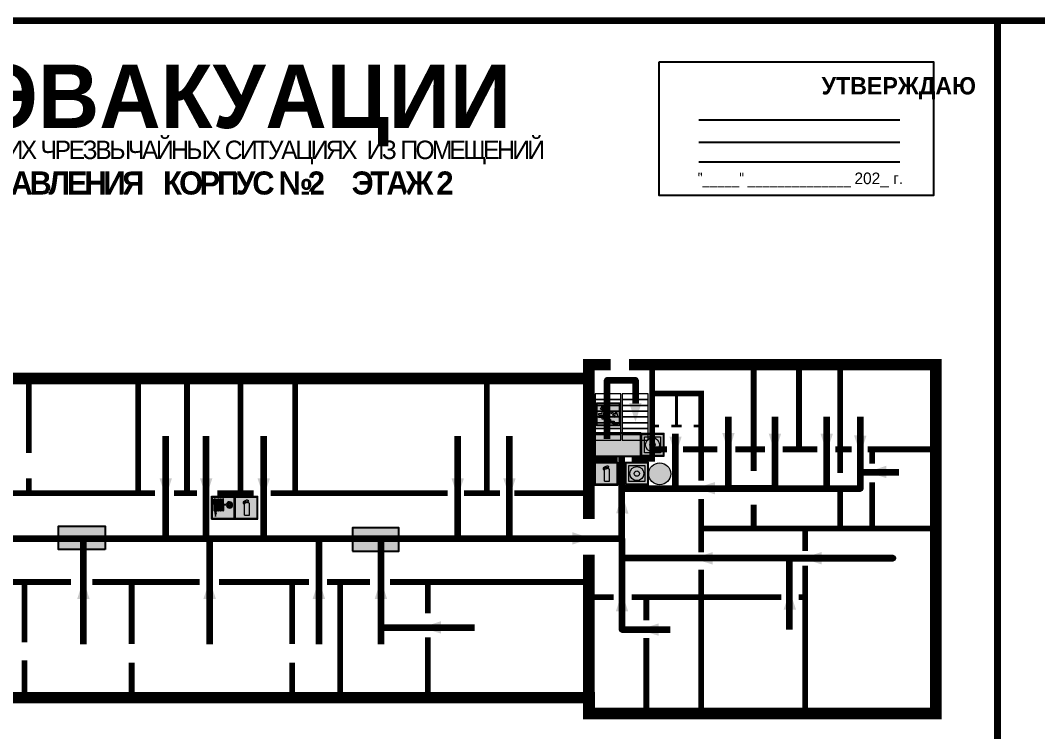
# Model space of a CAD drawing. Header units: millimetres. Extents: x 13810 to 67229, y 12374 to 21950.
# Drawn here: x 17558.6 to 17910.7, y 20422.3 to 20668.6 of the extents above; entities that cross this region are included whole.
import ezdxf

# ---------------------------------------------------------------- set-up
doc = ezdxf.new("R2010")
doc.units = ezdxf.units.MM
doc.layers.add('План_Штампы', color=7, linetype='Continuous')
doc.styles.add('обычный', font='arial.ttf')

# ---------------------------------------------------------------- blocks, each defined once
blk = doc.blocks.new('A$C37112FD5')
at = {"true_color": 0xf5f5ff}
h = blk.add_hatch(color=7, dxfattribs=at)
h.dxf.hatch_style = 1
h.paths.add_polyline_path([(12.8, -7.4), (0, -7.4), (0, -20.2), (12.8, -20.2)])
h.paths.add_polyline_path([(12.29, -7.91), (12.29, -19.69), (0.51, -19.69), (0.51, -7.91)], flags=16)
h.paths.add_polyline_path([(4.98, -9.04, -0.42597), (5.17, -9.22), (5.17, -12.25), (5.17, -15.29, -0.432244), (4.98, -15.47), (4.83, -15.47, -0.42597), (4.64, -15.29), (4.64, -12.25), (4.64, -9.22, -0.432244), (4.83, -9.04)], flags=0)
h.paths.add_polyline_path([(4.28, -9.22), (4.28, -12.25), (4.28, -15.29, -0.432244), (4.09, -15.47), (3.94, -15.47, -0.42597), (3.75, -15.29), (3.75, -12.25), (3.75, -9.22, -0.432244), (3.94, -9.04), (4.09, -9.04, -0.42597)], flags=0)
h.paths.add_polyline_path([(5.72, -9.04), (5.87, -9.04, -0.42597), (6.06, -9.22), (6.06, -12.25), (6.06, -15.29, -0.432244), (5.87, -15.47), (5.72, -15.47, -0.42597), (5.53, -15.29), (5.53, -12.25), (5.53, -9.22, -0.432244)], flags=0)
h.paths.add_polyline_path([(6.42, -8.9), (6.5, -8.9, -0.42597), (6.69, -9.08), (6.69, -12.03), (8.21, -12.03, -15.824349), (8.21, -12.47), (6.69, -12.47), (6.69, -15.42, -0.432244), (6.5, -15.6), (6.42, -15.6)], flags=0)
h.paths.add_polyline_path([(3.39, -9.22), (3.39, -12.25), (3.39, -15.29, -0.432244), (3.2, -15.47), (3.05, -15.47, -0.42597), (2.85, -15.29), (2.85, -12.25), (2.85, -9.22, -0.432244), (3.05, -9.04), (3.2, -9.04, -0.42597)], flags=0)
h.paths.add_polyline_path([(2.5, -9.22), (2.5, -16.71), (1.96, -16.71), (1.96, -9.22, -0.432244), (2.15, -9.04), (2.31, -9.04, -0.42597)], flags=0)
h.paths.add_polyline_path([(1.61, -8.9), (1.61, -15.6), (1.57, -15.6, -0.42597), (1.37, -15.42), (1.37, -12.03), (1.37, -9.09, -0.432244), (1.57, -8.9)], flags=0)
h.paths.add_polyline_path([(9.76, -10.81), (9.76, -12.03), (8.49, -12.03, -0.336371)], flags=0)
h.paths.add_polyline_path([(8.49, -12.47), (9.76, -12.47), (9.76, -13.7, -0.336371)], flags=0)
h.paths.add_polyline_path([(10.11, -10.81, -0.336371), (11.38, -12.03), (10.11, -12.03)], flags=0)
h.paths.add_polyline_path([(10.11, -12.47), (11.38, -12.47, -0.336371), (10.11, -13.7)], flags=0)
h.paths.add_polyline_path([(2.5, -16.84), (2.5, -17.05), (1.97, -17.05), (1.97, -16.84)], flags=0)
h.paths.add_polyline_path([(2.5, -17.24, -0.033778), (2.24, -18.6, -0.033778), (1.97, -17.24)], flags=0)
h = blk.add_hatch(color=242)
h.dxf.hatch_style = 1
h.paths.add_polyline_path([(12.29, -7.91), (0.51, -7.91), (0.51, -19.69), (12.29, -19.69)])
h.paths.add_polyline_path([(6.42, -15.6), (6.42, -8.9), (6.5, -8.9, -0.42597), (6.69, -9.08), (6.69, -12.03), (8.21, -12.03, -15.824349), (8.21, -12.47), (6.69, -12.47), (6.69, -15.42, -0.432244), (6.5, -15.6)], flags=16)
h.paths.add_polyline_path([(5.87, -15.47), (5.72, -15.47, -0.42597), (5.53, -15.29), (5.53, -12.25), (5.53, -9.22, -0.432244), (5.72, -9.04), (5.87, -9.04, -0.42597), (6.06, -9.22), (6.06, -12.25), (6.06, -15.29, -0.432244)], flags=16)
h.paths.add_polyline_path([(4.98, -15.47), (4.83, -15.47, -0.42597), (4.64, -15.29), (4.64, -12.25), (4.64, -9.22, -0.432244), (4.83, -9.04), (4.98, -9.04, -0.42597), (5.17, -9.22), (5.17, -12.25), (5.17, -15.29, -0.432244)], flags=16)
h.paths.add_polyline_path([(4.09, -15.47), (3.94, -15.47, -0.42597), (3.75, -15.29), (3.75, -12.25), (3.75, -9.22, -0.432244), (3.94, -9.04), (4.09, -9.04, -0.42597), (4.28, -9.22), (4.28, -12.25), (4.28, -15.29, -0.432244)], flags=16)
h.paths.add_polyline_path([(3.2, -15.47), (3.05, -15.47, -0.42597), (2.85, -15.29), (2.85, -12.25), (2.85, -9.22, -0.432244), (3.05, -9.04), (3.2, -9.04, -0.42597), (3.39, -9.22), (3.39, -12.25), (3.39, -15.29, -0.432244)], flags=16)
h.paths.add_polyline_path([(2.5, -17.05), (1.97, -17.05), (1.97, -16.84), (2.5, -16.84)], flags=16)
h.paths.add_polyline_path([(2.5, -17.24, -0.033778), (2.24, -18.6, -0.033778), (1.97, -17.24)], flags=16)
h.paths.add_polyline_path([(2.5, -16.71), (1.96, -16.71), (1.96, -9.22, -0.432244), (2.15, -9.04), (2.31, -9.04, -0.42597), (2.5, -9.22)], flags=16)
h.paths.add_polyline_path([(1.61, -15.6), (1.57, -15.6, -0.42597), (1.37, -15.42), (1.37, -12.03), (1.37, -9.09, -0.432244), (1.57, -8.9), (1.61, -8.9)], flags=16)
h.paths.add_polyline_path([(8.49, -12.47), (9.76, -12.47), (9.76, -13.7, -0.336371)], flags=0)
h.paths.add_polyline_path([(10.11, -13.7), (10.11, -12.47), (11.38, -12.47, -0.336371)], flags=0)
h.paths.add_polyline_path([(8.49, -12.03, -0.336371), (9.76, -10.81), (9.76, -12.03)], flags=0)
h.paths.add_polyline_path([(10.11, -12.03), (10.11, -10.81, -0.336371), (11.38, -12.03)], flags=0)
h = blk.add_hatch(color=7, dxfattribs=at)
h.dxf.hatch_style = 1
h.paths.add_polyline_path([(1.61, -8.9), (1.57, -8.9, 0.432244), (1.37, -9.09), (1.37, -12.03), (1.37, -15.42, 0.42597), (1.57, -15.6), (1.61, -15.6)])
h.paths.add_polyline_path([(2.5, -9.22, 0.42597), (2.31, -9.04), (2.15, -9.04, 0.432244), (1.96, -9.22), (1.96, -16.71), (2.5, -16.71)])
h.paths.add_polyline_path([(2.5, -16.84), (1.97, -16.84), (1.97, -17.05), (2.5, -17.05)])
h.paths.add_polyline_path([(2.5, -17.24), (1.97, -17.24, 0.033778), (2.24, -18.6, 0.033778)])
h.paths.add_polyline_path([(3.39, -12.25), (3.39, -9.22, 0.42597), (3.2, -9.04), (3.05, -9.04, 0.432244), (2.85, -9.22), (2.85, -12.25), (2.85, -15.29, 0.42597), (3.05, -15.47), (3.2, -15.47, 0.432244), (3.39, -15.29)])
h.paths.add_polyline_path([(4.28, -12.25), (4.28, -9.22, 0.42597), (4.09, -9.04), (3.94, -9.04, 0.432244), (3.75, -9.22), (3.75, -12.25), (3.75, -15.29, 0.42597), (3.94, -15.47), (4.09, -15.47, 0.432244), (4.28, -15.29)])
h.paths.add_polyline_path([(5.17, -12.25), (5.17, -9.22, 0.42597), (4.98, -9.04), (4.83, -9.04, 0.432244), (4.64, -9.22), (4.64, -12.25), (4.64, -15.29, 0.42597), (4.83, -15.47), (4.98, -15.47, 0.432244), (5.17, -15.29)])
h.paths.add_polyline_path([(6.06, -12.25), (6.06, -9.22, 0.42597), (5.87, -9.04), (5.72, -9.04, 0.432244), (5.53, -9.22), (5.53, -12.25), (5.53, -15.29, 0.42597), (5.72, -15.47), (5.87, -15.47, 0.432244), (6.06, -15.29)])
h.paths.add_polyline_path([(6.69, -12.47), (8.21, -12.47, 15.824349), (8.21, -12.03), (6.69, -12.03), (6.69, -9.08, 0.42597), (6.5, -8.9), (6.42, -8.9), (6.42, -15.6), (6.5, -15.6, 0.432244), (6.69, -15.42)])
h.paths.add_polyline_path([(8.49, -12.47), (9.76, -12.47), (9.76, -13.7, -0.336371)], flags=16)
h.paths.add_polyline_path([(8.49, -12.03, -0.336371), (9.76, -10.81), (9.76, -12.03)], flags=16)
h.paths.add_polyline_path([(10.11, -12.47), (11.38, -12.47, -0.336371), (10.11, -13.7)], flags=16)
h.paths.add_polyline_path([(10.11, -12.03), (10.11, -10.81, -0.336371), (11.38, -12.03)], flags=16)
h = blk.add_hatch(color=242)
h.dxf.hatch_style = 1
h.paths.add_polyline_path([(9.76, -10.81, 0.336371), (8.49, -12.03), (9.76, -12.03)])
h.paths.add_polyline_path([(10.11, -10.81), (10.11, -12.03), (11.38, -12.03, 0.336371)])
h.paths.add_polyline_path([(11.38, -12.47), (10.11, -12.47), (10.11, -13.7, 0.336371)])
h.paths.add_polyline_path([(9.76, -12.47), (8.49, -12.47, 0.336371), (9.76, -13.7)])
at = {"color": 242, "lineweight": 5}
for p, q in [((0, -20.2), (0, -7.4)), ((0, -7.4), (12.8, -7.4)), ((1.37, -12.03), (1.37, -9.08)), ((1.57, -8.9), (1.61, -8.9)), ((1.61, -8.9), (1.61, -15.6)), ((1.96, -16.71), (1.96, -9.22)), ((2.15, -9.04), (2.31, -9.04)), ((2.5, -16.71), (2.5, -9.22)), ((2.85, -12.25), (2.85, -9.22)), ((3.05, -9.04), (3.2, -9.04)), ((3.39, -12.25), (3.39, -9.22)), ((3.75, -12.25), (3.75, -9.22)), ((3.94, -9.04), (4.09, -9.04)), ((4.28, -12.25), (4.28, -9.22)), ((4.64, -12.25), (4.64, -9.22)), ((4.83, -9.04), (4.98, -9.04)), ((5.17, -12.25), (5.17, -9.22)), ((5.53, -12.25), (5.53, -9.22)), ((5.72, -9.04), (5.87, -9.04)), ((6.06, -12.25), (6.06, -9.22)), ((6.42, -8.9), (6.42, -15.6)), ((6.5, -8.9), (6.42, -8.9)), ((6.69, -12.03), (6.69, -9.08)), ((9.76, -10.81), (9.76, -12.03)), ((10.11, -10.81), (10.11, -12.03)), ((12.8, -20.2), (12.8, -7.4)), ((1.37, -12.03), (1.37, -15.42)), ((1.57, -15.6), (1.61, -15.6)), ((1.96, -16.71), (2.5, -16.71)), ((1.97, -16.84), (2.5, -16.84)), ((1.97, -17.05), (1.97, -16.84)), ((2.5, -16.84), (2.5, -17.05)), ((2.85, -12.25), (2.85, -15.29)), ((3.05, -15.47), (3.2, -15.47)), ((3.39, -12.25), (3.39, -15.29)), ((3.75, -12.25), (3.75, -15.29)), ((3.94, -15.47), (4.09, -15.47)), ((4.28, -12.25), (4.28, -15.29)), ((4.64, -12.25), (4.64, -15.29)), ((4.83, -15.47), (4.98, -15.47)), ((5.17, -12.25), (5.17, -15.29)), ((5.53, -12.25), (5.53, -15.29)), ((5.72, -15.47), (5.87, -15.47)), ((6.06, -12.25), (6.06, -15.29)), ((6.42, -15.6), (6.5, -15.6)), ((8.21, -12.03), (6.69, -12.03)), ((8.21, -12.47), (6.69, -12.47)), ((6.69, -12.47), (6.69, -15.42)), ((9.76, -12.03), (8.49, -12.03)), ((9.76, -12.47), (8.49, -12.47)), ((9.76, -12.47), (9.76, -13.7)), ((11.38, -12.03), (10.11, -12.03)), ((11.38, -12.47), (10.11, -12.47)), ((10.11, -12.47), (10.11, -13.7)), ((0, -20.2), (12.8, -20.2)), ((2.5, -17.05), (1.97, -17.05)), ((1.97, -17.24), (2.5, -17.24))]:
    blk.add_line(p, q, dxfattribs=at)
blk.add_lwpolyline([(0.51, -7.91), (12.29, -7.91), (12.29, -19.69), (0.51, -19.69)], close=True, dxfattribs=at)
for centre, radius, start, end in [((1.56, -9.09), 0.182, 87.1027, 180.6071), ((2.15, -9.22), 0.182, 87.1027, 180.6071), ((2.32, -9.22), 0.182, 359.3929, 92.8973), ((3.04, -9.22), 0.182, 87.1027, 180.6071), ((3.21, -9.22), 0.182, 359.3929, 92.8973), ((3.93, -9.22), 0.182, 87.1027, 180.6071), ((4.1, -9.22), 0.182, 359.3929, 92.8973), ((4.82, -9.22), 0.182, 87.1027, 180.6071), ((4.99, -9.22), 0.182, 359.3929, 92.8973), ((5.71, -9.22), 0.182, 87.1027, 180.6071), ((5.88, -9.22), 0.182, 359.3929, 92.8973), ((6.51, -9.09), 0.182, 359.3929, 92.8973), ((9.93, -12.25), 1.74, 187.2319, 172.7681), ((9.93, -12.25), 1.46, 96.9927, 171.3585), ((9.93, -12.25), 1.46, 8.6415, 83.0073), ((1.56, -15.42), 0.182, 179.3929, 272.8973), ((3.04, -15.29), 0.182, 179.3929, 272.8973), ((3.21, -15.29), 0.182, 267.1027, 0.6071), ((3.93, -15.29), 0.182, 179.3929, 272.8973), ((4.1, -15.29), 0.182, 267.1027, 0.6071), ((4.82, -15.29), 0.182, 179.3929, 272.8973), ((4.99, -15.29), 0.182, 267.1027, 0.6071), ((5.71, -15.29), 0.182, 179.3929, 272.8973), ((5.88, -15.29), 0.182, 267.1027, 0.6071), ((6.51, -15.42), 0.182, 267.1027, 0.6071), ((9.93, -12.25), 1.46, 188.6415, 263.0073), ((9.93, -12.25), 1.46, 276.9927, 351.3585), ((12.17, -15.98), 10.27, 187.041, 194.7793), ((-7.7, -15.98), 10.27, 345.2207, 352.959)]:
    blk.add_arc(centre, radius, start, end, dxfattribs=at)
blk = doc.blocks.new('A$C3AD82952')
at = {"true_color": 0xf5f5ff}
h = blk.add_hatch(color=7, dxfattribs=at)
h.dxf.hatch_style = 1
h.paths.add_polyline_path([(8.21, 8.73, 0.414214), (7.89, 9.05), (7.22, 9.05), (7.22, 9.92), (7.59, 9.92, 1), (7.57, 10.36), (7.22, 10.36), (7.22, 10.6), (6.43, 10.6), (6.43, 10.36), (6.01, 10.36), (4.74, 9.59), (4.74, 8.69), (4.98, 8.73), (4.98, 9.26), (6.12, 9.91), (6.43, 9.91), (6.43, 9.05), (5.76, 9.05, 0.414214), (5.44, 8.73), (5.44, 2.2), (8.21, 2.2)], flags=0)
h.paths.add_polyline_path([(12.8, 12.8), (0, 12.8), (0, 0), (12.8, 0)])
h.paths.add_polyline_path([(0.51, 12.29), (12.29, 12.29), (12.29, 0.51), (0.51, 0.51)], flags=16)
h.paths.add_polyline_path([(4.74, 9.59), (6.01, 10.36), (6.43, 10.36), (6.43, 10.6), (7.22, 10.6), (7.22, 10.36), (7.59, 10.36, -0.94586), (7.59, 9.92), (7.22, 9.92), (7.22, 9.05), (7.89, 9.05, -0.414214), (8.21, 8.73), (8.21, 2.2), (5.44, 2.2), (5.44, 8.73, -0.414214), (5.76, 9.05), (6.43, 9.05), (6.43, 9.91), (6.12, 9.91), (4.98, 9.26), (4.98, 8.73), (4.74, 8.69)], flags=0)
h = blk.add_hatch(color=242)
h.dxf.hatch_style = 1
h.paths.add_polyline_path([(12.29, 12.29), (0.51, 12.29), (0.51, 0.51), (12.29, 0.51)])
h.paths.add_polyline_path([(4.74, 8.69), (4.74, 9.59), (6.01, 10.36), (6.43, 10.36), (6.43, 10.6), (7.22, 10.6), (7.22, 10.36), (7.59, 10.36, -0.94586), (7.59, 9.92), (7.22, 9.92), (7.22, 9.05), (7.89, 9.05, -0.414214), (8.21, 8.73), (8.21, 2.2), (5.44, 2.2), (5.44, 8.73, -0.414214), (5.76, 9.05), (6.43, 9.05), (6.43, 9.91), (6.12, 9.91), (4.98, 9.26), (4.98, 8.73)], flags=16)
h = blk.add_hatch(color=7, dxfattribs=at)
h.dxf.hatch_style = 1
h.paths.add_polyline_path([(8.21, 8.73, 0.414214), (7.89, 9.05), (7.22, 9.05), (7.22, 9.92), (7.59, 9.92, 1), (7.57, 10.36), (7.22, 10.36), (7.22, 10.6), (6.43, 10.6), (6.43, 10.36), (6.01, 10.36), (4.74, 9.59), (4.74, 8.69), (4.98, 8.73), (4.98, 9.26), (6.12, 9.91), (6.43, 9.91), (6.43, 9.05), (5.76, 9.05, 0.414214), (5.44, 8.73), (5.44, 2.2), (8.21, 2.2)])
at = {"color": 242, "lineweight": 5}
for p, q in [((0, 0), (0, 12.8)), ((0, 12.8), (12.8, 12.8)), ((12.8, 0), (12.8, 12.8)), ((6.01, 10.36), (4.74, 9.59)), ((4.74, 9.59), (4.74, 8.69)), ((4.74, 8.69), (4.98, 8.73)), ((4.98, 9.26), (6.12, 9.91)), ((4.98, 8.73), (4.98, 9.26)), ((5.44, 2.2), (5.44, 8.73)), ((5.76, 9.05), (6.43, 9.05)), ((6.01, 10.36), (6.43, 10.36)), ((6.12, 9.91), (6.43, 9.91)), ((7.22, 10.6), (6.43, 10.6)), ((6.43, 10.6), (6.43, 10.36)), ((6.43, 9.91), (6.43, 9.05)), ((7.22, 10.36), (7.22, 10.6)), ((7.59, 10.36), (7.22, 10.36)), ((7.22, 9.05), (7.22, 9.92)), ((7.59, 9.92), (7.22, 9.92)), ((7.89, 9.05), (7.22, 9.05)), ((8.21, 2.2), (8.21, 8.73)), ((0, 0), (12.8, 0)), ((5.44, 2.2), (8.21, 2.2))]:
    blk.add_line(p, q, dxfattribs=at)
blk.add_lwpolyline([(0.51, 12.29), (12.29, 12.29), (12.29, 0.51), (0.51, 0.51)], close=True, dxfattribs=at)
for centre, radius, start, end in [((5.76, 8.73), 0.32, 90, 180), ((7.58, 10.14), 0.223, 273.1875, 86.8125), ((7.89, 8.73), 0.32, 0, 90)]:
    blk.add_arc(centre, radius, start, end, dxfattribs=at)
blk = doc.blocks.new('вниз')
at = {"lineweight": 0, "true_color": 0xffffff}
h = blk.add_hatch(color=7, dxfattribs=at)
h.dxf.hatch_style = 1
h.paths.add_polyline_path([(40994.51, -4472.22), (40986.51, -4472.22), (40986.51, -4480.22), (40994.51, -4480.22)])
h.paths.add_polyline_path([(40994.31, -4472.42), (40994.31, -4480.01), (40986.71, -4480.01), (40986.71, -4472.42)], flags=16)
h.paths.add_polyline_path([(40988.43, -4473.53), (40989.43, -4473.53), (40990.19, -4473.96), (40990.19, -4474.6), (40991, -4474.6), (40991, -4475.06), (40989.73, -4475.06), (40989.73, -4474.46), (40989.3, -4475.18), (40990.17, -4475.7), (40990.17, -4477.11), (40989.63, -4477.11), (40989.63, -4476.01), (40988.94, -4475.59), (40988.94, -4476.46), (40988.94, -4476.46), (40987.47, -4476.46), (40987.26, -4476.46), (40987.26, -4475.92), (40988.4, -4475.92), (40988.4, -4475.2), (40989.1, -4473.99), (40988.66, -4473.99), (40988.24, -4474.7), (40987.86, -4474.47), (40988.41, -4473.56)], flags=0)
h.paths.add_polyline_path([(40990.55, -4473.29, -1), (40989.69, -4473.29, -1)], flags=0)
h.paths.add_polyline_path([(40988.85, -4476.89), (40988.85, -4477.43), (40990.1, -4477.43), (40990.1, -4477.99), (40991.34, -4477.99), (40991.34, -4478.54), (40992.59, -4478.54), (40992.59, -4479.09), (40993.83, -4479.09), (40993.83, -4479.52), (40992.17, -4479.52), (40992.17, -4478.97), (40990.91, -4478.97), (40990.91, -4478.41), (40989.68, -4478.41), (40989.68, -4477.86), (40988.43, -4477.86), (40988.43, -4477.31), (40987.6, -4477.31), (40987.18, -4477.31), (40987.18, -4476.89)], flags=0)
h.paths.add_polyline_path([(40991.61, -4475.33), (40993.12, -4476.2), (40992.9, -4475.27), (40993.48, -4475.6), (40993.83, -4476.88), (40992.56, -4477.22), (40991.97, -4476.88), (40992.9, -4476.61), (40991.38, -4475.74), (40991.58, -4475.39)], flags=0)
h.paths.add_polyline_path([(40990.19, -4473.96), (40989.43, -4473.53), (40988.43, -4473.53), (40988.41, -4473.56), (40987.86, -4474.47), (40988.24, -4474.7), (40988.66, -4473.99), (40989.1, -4473.99), (40988.4, -4475.2), (40988.4, -4475.92), (40987.26, -4475.92), (40987.26, -4476.46), (40987.47, -4476.46), (40988.94, -4476.46), (40988.94, -4476.27), (40988.94, -4475.59), (40989.63, -4476.01), (40989.63, -4477.11), (40990.17, -4477.11), (40990.17, -4475.7), (40989.3, -4475.18), (40989.73, -4474.46), (40989.73, -4475.06), (40991, -4475.06), (40991, -4474.6), (40990.19, -4474.6)], flags=0)
h.paths.add_polyline_path([(40990.55, -4473.29, 1), (40989.69, -4473.29, 1)], flags=0)
h.paths.add_polyline_path([(40991.61, -4475.33), (40991.58, -4475.39), (40991.38, -4475.74), (40992.9, -4476.61), (40991.97, -4476.88), (40992.56, -4477.22), (40993.83, -4476.88), (40993.48, -4475.6), (40992.9, -4475.27), (40993.12, -4476.2)], flags=0)
h.paths.add_polyline_path([(40990.1, -4477.43), (40988.85, -4477.43), (40988.85, -4476.89), (40987.18, -4476.89), (40987.18, -4477.31), (40987.6, -4477.31), (40988.43, -4477.31), (40988.43, -4477.86), (40989.68, -4477.86), (40989.68, -4478.41), (40990.91, -4478.41), (40990.91, -4478.97), (40992.17, -4478.97), (40992.17, -4479.52), (40993.83, -4479.52), (40993.83, -4479.09), (40992.59, -4479.09), (40992.59, -4478.54), (40991.34, -4478.54), (40991.34, -4477.99), (40990.1, -4477.99)], flags=0)
at = {"lineweight": 0}
h = blk.add_hatch(color=126, dxfattribs=at)
h.dxf.hatch_style = 1
h.paths.add_polyline_path([(40994.31, -4472.42), (40986.71, -4472.42), (40986.71, -4480.01), (40994.31, -4480.01)])
h.paths.add_polyline_path([(40988.43, -4473.53), (40989.43, -4473.53), (40990.19, -4473.96), (40990.19, -4474.6), (40991, -4474.6), (40991, -4475.06), (40989.73, -4475.06), (40989.73, -4474.46), (40989.3, -4475.18), (40990.17, -4475.7), (40990.17, -4477.11), (40989.63, -4477.11), (40989.63, -4476.01), (40988.94, -4475.59), (40988.94, -4476.46), (40988.94, -4476.46), (40987.47, -4476.46), (40987.26, -4476.46), (40987.26, -4475.92), (40988.4, -4475.92), (40988.4, -4475.2), (40989.1, -4473.99), (40988.66, -4473.99), (40988.24, -4474.7), (40987.86, -4474.47), (40988.41, -4473.56)], flags=16)
h.paths.add_polyline_path([(40990.55, -4473.29, -1), (40989.69, -4473.29, -1)], flags=16)
h.paths.add_polyline_path([(40988.85, -4476.89), (40988.85, -4477.43), (40990.1, -4477.43), (40990.1, -4477.99), (40991.34, -4477.99), (40991.34, -4478.54), (40992.59, -4478.54), (40992.59, -4479.09), (40993.83, -4479.09), (40993.83, -4479.52), (40992.17, -4479.52), (40992.17, -4478.97), (40990.91, -4478.97), (40990.91, -4478.41), (40989.68, -4478.41), (40989.68, -4477.86), (40988.43, -4477.86), (40988.43, -4477.31), (40987.6, -4477.31), (40987.18, -4477.31), (40987.18, -4476.89)], flags=16)
h.paths.add_polyline_path([(40991.61, -4475.33), (40993.12, -4476.2), (40992.9, -4475.27), (40993.48, -4475.6), (40993.83, -4476.88), (40992.56, -4477.22), (40991.97, -4476.88), (40992.9, -4476.61), (40991.38, -4475.74), (40991.58, -4475.39)], flags=16)
at = {"lineweight": 0, "true_color": 0xffffff}
h = blk.add_hatch(color=7, dxfattribs=at)
h.dxf.hatch_style = 1
h.paths.add_polyline_path([(40989.73, -4474.46), (40989.73, -4475.06), (40991, -4475.06), (40991, -4474.6), (40990.19, -4474.6), (40990.19, -4473.96), (40989.43, -4473.53), (40988.43, -4473.53), (40988.41, -4473.56), (40987.86, -4474.47), (40988.24, -4474.7), (40988.66, -4473.99), (40989.1, -4473.99), (40988.4, -4475.2), (40988.4, -4475.92), (40987.26, -4475.92), (40987.26, -4476.46), (40987.47, -4476.46), (40988.94, -4476.46), (40988.94, -4475.59), (40989.63, -4476.01), (40989.63, -4477.11), (40990.17, -4477.11), (40990.17, -4475.7), (40989.3, -4475.18)])
h.paths.add_polyline_path([(40989.69, -4473.29, 1), (40990.55, -4473.29, 1)])
h.paths.add_polyline_path([(40991.61, -4475.33), (40991.58, -4475.39), (40991.38, -4475.74), (40992.9, -4476.61), (40991.97, -4476.88), (40992.56, -4477.22), (40993.83, -4476.88), (40993.48, -4475.6), (40992.9, -4475.27), (40993.12, -4476.2)])
h.paths.add_polyline_path([(40990.1, -4477.43), (40988.85, -4477.43), (40988.85, -4476.89), (40987.18, -4476.89), (40987.18, -4477.31), (40987.6, -4477.31), (40988.43, -4477.31), (40988.43, -4477.86), (40989.68, -4477.86), (40989.68, -4478.41), (40990.91, -4478.41), (40990.91, -4478.97), (40992.17, -4478.97), (40992.17, -4479.52), (40993.83, -4479.52), (40993.83, -4479.09), (40992.59, -4479.09), (40992.59, -4478.54), (40991.34, -4478.54), (40991.34, -4477.99), (40990.1, -4477.99)])
at = {"color": 126, "lineweight": 0}
for points in [[(40986.51, -4472.22), (40994.51, -4472.22), (40994.51, -4480.22), (40986.51, -4480.22)], [(40986.71, -4472.42), (40994.31, -4472.42), (40994.31, -4480.01), (40986.71, -4480.01)]]:
    blk.add_lwpolyline(points, close=True, dxfattribs=at)
for points in [[(40987.47, -4476.46), (40987.26, -4476.46), (40987.26, -4475.92), (40988.4, -4475.92), (40988.4, -4475.2), (40989.1, -4473.99), (40988.66, -4473.99), (40988.24, -4474.7), (40987.86, -4474.47), (40988.41, -4473.56), (40988.43, -4473.53), (40989.43, -4473.53), (40990.19, -4473.96), (40990.19, -4474.6), (40991, -4474.6), (40991, -4475.06), (40989.73, -4475.06), (40989.73, -4474.46), (40989.3, -4475.18), (40990.17, -4475.7), (40990.17, -4477.11), (40989.63, -4477.11), (40989.63, -4476.01), (40988.94, -4475.59), (40988.94, -4476.46)], [(40987.6, -4477.31), (40987.18, -4477.31), (40987.18, -4476.89), (40988.85, -4476.89), (40988.85, -4477.43), (40990.1, -4477.43), (40990.1, -4477.99), (40991.34, -4477.99), (40991.34, -4478.54), (40992.59, -4478.54), (40992.59, -4479.09), (40993.83, -4479.09), (40993.83, -4479.52), (40992.17, -4479.52), (40992.17, -4478.97), (40990.91, -4478.97), (40990.91, -4478.41), (40989.68, -4478.41), (40989.68, -4477.86), (40988.43, -4477.86), (40988.43, -4477.31), (40987.6, -4477.31)], [(40987.47, -4476.46), (40988.94, -4476.46), (40988.94, -4476.27)], [(40991.58, -4475.39), (40991.38, -4475.74), (40992.9, -4476.61), (40991.97, -4476.88), (40992.56, -4477.22), (40993.83, -4476.88), (40993.48, -4475.6), (40992.9, -4475.27), (40993.12, -4476.2), (40991.61, -4475.33), (40991.58, -4475.39)]]:
    blk.add_lwpolyline(points, dxfattribs=at)
blk.add_circle((40990.12, -4473.29), 0.432, dxfattribs=at)
blk = doc.blocks.new('A$C32E8229D')
at = {"true_color": 0xffffff}
blk.add_hatch(color=7, dxfattribs=at).paths.add_polyline_path([(0, 0), (0, -8), (16, -8), (16, 0)])
h = blk.add_hatch(color=126)
h.paths.add_polyline_path([(0.2, -0.2), (15.8, -0.2), (15.8, -7.8), (0.2, -7.8)])
h.paths.add_polyline_path([(13.49, -2.05), (12.08, -2.05), (11.37, -2.63, 0.162397), (11.29, -2.84), (11.29, -3.63), (10.35, -3.63), (10.35, -4.05), (11.68, -4.05), (11.68, -3.48), (12.26, -4.28), (11.29, -5.1), (11.29, -6.78), (11.85, -6.78), (11.85, -5.44), (12.8, -4.64), (12.8, -5.94), (14.46, -5.94), (14.46, -5.39), (13.45, -5.39), (13.45, -3.97), (12.46, -2.59), (13.15, -2.59), (13.69, -3.34), (14.18, -3)], flags=16)
h.paths.add_polyline_path([(10.74, -1.82, 1), (11.8, -1.82, 1)], flags=16)
h.paths.add_polyline_path([(9.39, -3.59), (5.99, -3.59), (6.56, -3.03), (5.91, -3.03), (5.1, -3.83), (5.91, -4.64), (6.56, -4.64), (5.99, -4.09), (9.39, -4.09)], flags=16)
h.paths.add_polyline_path([(4.29, -1.08), (1.72, -1.08), (1.72, -6.6), (4.29, -6.6)], flags=16)
at = {"color": 126}
blk.add_lwpolyline([(16, -8), (0, -8), (0, 0), (16, 0)], close=True, dxfattribs=at)
blk = doc.blocks.new('A$C7B4425F7')
at = {"true_color": 0xffffff}
blk.add_hatch(color=7, dxfattribs=at).paths.add_polyline_path([(0, 0), (-16, 0), (-16, -8), (0, -8)])
h = blk.add_hatch(color=126)
h.paths.add_polyline_path([(-0.2, -0.2), (-15.8, -0.2), (-15.8, -7.8), (-0.2, -7.8)])
h.paths.add_polyline_path([(-11.76, -2.03), (-11.76, -3.66), (-11.17, -3.66, -0.568275), (-11.17, -6.18), (-12.58, -6.18), (-12.58, -2.03)], flags=16)
h.paths.add_polyline_path([(-13.33, -4.12, -0.495768), (-13.59, -6.18), (-15.03, -6.18), (-15.03, -2.03), (-13.59, -2.03, -0.487973)], flags=16)
h.paths.add_polyline_path([(-10.25, -2.03), (-9.48, -2.03), (-9.48, -6.18), (-10.25, -6.18)], flags=16)
h.paths.add_polyline_path([(-13.84, -3.69), (-14.24, -3.69), (-14.24, -3.03), (-13.9, -3.03, -0.692621)], flags=0)
h.paths.add_polyline_path([(-9.15, -2.03), (-8.4, -2.03), (-8.04, -3.07), (-7.68, -2.03), (-6.93, -2.03), (-7.64, -4.1), (-6.93, -6.18), (-7.68, -6.18), (-8.04, -5.14), (-8.4, -6.18), (-9.15, -6.18), (-8.44, -4.1)], flags=16)
h.paths.add_polyline_path([(-11.76, -4.46), (-11.42, -4.46, -0.692621), (-11.36, -5.12), (-11.76, -5.12)], flags=0)
h.paths.add_polyline_path([(-13.9, -5.2), (-14.24, -5.2), (-14.24, -4.55), (-13.84, -4.55, -0.708038)], flags=0)
edge = h.paths.add_edge_path(flags=16)
edge.add_ellipse((-5.51, -4.08), major_axis=(0, 2.05), ratio=0.586184, start_angle=0, end_angle=360)
edge = h.paths.add_edge_path(flags=0)
edge.add_ellipse((-5.51, -4.08), major_axis=(0, 1.14), ratio=0.454828, start_angle=0, end_angle=360)
h.paths.add_polyline_path([(-4.13, -4.96, 0.377264), (-3.48, -4.52, 0.0555), (-3.16, -2.03), (-1.66, -2.03), (-1.66, -4.96), (-0.96, -4.96), (-0.96, -7.01), (-1.75, -7.01), (-1.75, -6.18), (-3.3, -6.18), (-3.3, -7.02), (-4.13, -7.02)], flags=16)
h.paths.add_polyline_path([(-2.73, -2.91), (-2.28, -2.91), (-2.28, -4.96), (-3.05, -4.96, 0.079136)], flags=0)
at = {"color": 126}
blk.add_lwpolyline([(-16, -8), (0, -8), (0, 0), (-16, 0)], close=True, dxfattribs=at)
blk = doc.blocks.new('A$C54414219')
at = {"true_color": 0xffffff}
h = blk.add_hatch(color=7, dxfattribs=at)
h.paths.add_polyline_path([(2.39, -9.45), (2.39, -18.3), (11.23, -18.3), (11.23, -9.45)], flags=0)
h.paths.add_polyline_path([(10.71, -13.87, -1), (2.92, -13.87, -1)], flags=0)
h.paths.add_polyline_path([(8.3, -13.87, -1), (5.33, -13.87, -1)], flags=0)
h.paths.add_polyline_path([(0.41, -7.47), (0.41, -20.27), (13.21, -20.27), (13.21, -7.47)])
h.paths.add_polyline_path([(0.92, -19.77), (12.71, -19.77), (12.71, -7.98), (0.92, -7.98)], flags=16)
h.paths.add_polyline_path([(11.23, -9.45), (11.23, -18.3), (2.39, -18.3), (2.39, -9.45)], flags=0)
at = {"lineweight": 5}
h = blk.add_hatch(color=242, dxfattribs=at)
h.paths.add_polyline_path([(12.71, -7.98), (0.92, -7.98), (0.92, -19.77), (12.71, -19.77)])
h.paths.add_polyline_path([(11.23, -18.3), (2.39, -18.3), (2.39, -9.45), (11.23, -9.45)], flags=16)
h.paths.add_polyline_path([(10.71, -13.87, -1), (2.92, -13.87, -1)], flags=0)
h.paths.add_polyline_path([(8.3, -13.87, -1), (5.33, -13.87, -1)], flags=0)
at = {"true_color": 0xffffff}
h = blk.add_hatch(color=7, dxfattribs=at)
h.paths.add_polyline_path([(2.39, -9.45), (2.39, -18.3), (11.23, -18.3), (11.23, -9.45)])
h.paths.add_polyline_path([(10.71, -13.87, -1), (2.92, -13.87, -1)], flags=16)
h.paths.add_polyline_path([(8.3, -13.87, -1), (5.33, -13.87, -1)], flags=0)
at = {"lineweight": 5}
h = blk.add_hatch(color=242, dxfattribs=at)
h.paths.add_polyline_path([(2.92, -13.87, 1), (10.71, -13.87, 1)])
h.paths.add_polyline_path([(8.3, -13.87, -1), (5.33, -13.87, -1)], flags=16)
at = {"color": 242, "lineweight": 5}
for p, q in [((0.41, -20.27), (0.41, -7.47)), ((0.41, -7.47), (13.21, -7.47)), ((0.41, -7.47), (13.21, -7.47)), ((13.21, -20.27), (13.21, -7.47)), ((0.41, -20.27), (13.21, -20.27))]:
    blk.add_line(p, q, dxfattribs=at)
for points in [[(0.92, -7.98), (12.71, -7.98), (12.71, -19.77), (0.92, -19.77)], [(2.39, -9.45), (11.23, -9.45), (11.23, -18.3), (2.39, -18.3)]]:
    blk.add_lwpolyline(points, close=True, dxfattribs=at)
for radius in [3.89, 1.49]:
    blk.add_circle((6.81, -13.87), radius, dxfattribs=at)
blk = doc.blocks.new('A$C7B8C2D5B')
at = {"lineweight": 0}
h = blk.add_hatch(color=5, dxfattribs=at)
h.dxf.hatch_style = 1
h.paths.add_polyline_path([(1.4, -3.02, 1), (-2.11, -3.02, 1)])
at = {"color": 5, "lineweight": 0}
blk.add_circle((-0.36, -3.02), 1.75, dxfattribs=at)

msp = doc.modelspace()

# ---------------------------------------------------------------- linework, layer by layer
at = {"color": 2, "lineweight": 100}
for points in [[(17296.73, 20668.6), (17896.73, 20668.6), (17896.73, 20273.6), (17296.73, 20273.6)], [(17896.73, 20668.6), (18496.73, 20668.6), (18496.73, 20273.6), (17896.73, 20273.6)]]:
    msp.add_lwpolyline(points, close=True, dxfattribs=at)
msp.add_lwpolyline([(17779.67, 20654.19), (17874.68, 20654.19), (17874.68, 20607.98), (17779.67, 20607.98)], close=True)
for points in [[(17793.43, 20634.14), (17862.95, 20634.14)], [(17793.43, 20626.38), (17862.95, 20626.38)], [(17793.43, 20619.59), (17862.95, 20619.59)]]:
    msp.add_lwpolyline(points)
at = {"lineweight": 100}
for points, const_width in [([(17319.71, 20492.33), (17362.28, 20492.33), (17362.28, 20490.04), (17362.28, 20549.21), (17489.39, 20549.21), (17489.39, 20544.59), (17755.32, 20544.59), (17755.32, 20549.36), (17762.95, 20549.36)], 4), ([(17769.2, 20549.36), (17875.46, 20549.36), (17875.46, 20428.53), (17755.51, 20428.53), (17755.51, 20434.06), (17489.32, 20434.06), (17489.32, 20428.22), (17362.28, 20428.22), (17362.28, 20470.52)], 4), ([(17561.55, 20543.59), (17561.55, 20518.73)], 2), ([(17599.38, 20543.59), (17599.38, 20504.88)], 2), ([(17616.27, 20543.59), (17616.27, 20504.88)], 2), ([(17634.8, 20543.59), (17634.8, 20504.88)], 2), ([(17653.73, 20543.59), (17653.73, 20504.88)], 2), ([(17720.06, 20543.59), (17720.06, 20504.88)], 2), ([(17755.32, 20544.59), (17755.32, 20495.92)], 4), ([(17561.55, 20510.04), (17561.55, 20504.88)], 2), ([(17553.69, 20504.88), (17605.22, 20504.88)], 2), ([(17611.75, 20504.88), (17619.78, 20504.88)], 2), ([(17626.8, 20504.88), (17639.35, 20504.88)], 2), ([(17645.29, 20504.88), (17706.52, 20504.88)], 2), ([(17712.15, 20504.88), (17724.62, 20504.88)], 2), ([(17729.58, 20504.88), (17755.36, 20504.88)], 2), ([(17755.32, 20483.52), (17755.32, 20428.53), (17758.03, 20428.53)], 4), ([(17542.08, 20474.12), (17576.18, 20474.12)], 2), ([(17560.03, 20474.12), (17560.03, 20453.21)], 2), ([(17583.49, 20474.12), (17620.68, 20474.12)], 2), ([(17597.11, 20474.12), (17597.11, 20452.68)], 2), ([(17627.36, 20474.12), (17658.49, 20474.12)], 2), ([(17652.68, 20474.12), (17652.68, 20452.68)], 2), ([(17664.76, 20474.12), (17679.59, 20474.12)], 2), ([(17669.32, 20474.12), (17669.32, 20452.68)], 2), ([(17686.49, 20474.12), (17755.56, 20474.12)], 2), ([(17699.64, 20474.12), (17699.64, 20463.22)], 2), ([(17699.64, 20454.93), (17699.64, 20452.68)], 2), ([(17669.32, 20452.68), (17669.32, 20435.47)], 2), ([(17699.64, 20452.68), (17699.64, 20435.47)], 2), ([(17560.03, 20447.03), (17560.03, 20434.94)], 2), ([(17597.11, 20446.11), (17597.11, 20435.47)], 2), ([(17652.68, 20446.11), (17652.68, 20435.47)], 2)]:
    msp.add_lwpolyline(points, dxfattribs=dict(at, const_width=const_width))
at = {"lineweight": 0, "const_width": 2}
for points in [[(17794.19, 20509.19), (17794.19, 20539.38), (17777.24, 20539.38), (17777.24, 20549.45), (17777.24, 20516.72), (17770.19, 20516.72)], [(17812.39, 20512.56), (17812.39, 20548.85)], [(17828.07, 20520.03), (17828.07, 20548.85)], [(17842.36, 20511.79), (17842.36, 20549.6)], [(17777.24, 20520.03), (17782.35, 20520.03)], [(17787.97, 20520.03), (17799.77, 20520.03)], [(17806.04, 20520.03), (17816.3, 20520.03)], [(17822.38, 20520.03), (17834.45, 20520.03)], [(17840.71, 20520.03), (17846.34, 20520.03)], [(17851.88, 20520.03), (17876.05, 20520.03)], [(17853.4, 20520.03), (17853.4, 20515.06)], [(17765.38, 20516.72), (17755.11, 20516.72)], [(17853.4, 20508.6), (17853.4, 20492.6), (17874.82, 20492.6), (17794.19, 20492.6)], [(17842.36, 20492.6), (17842.36, 20505.54)], [(17794.19, 20484.33), (17794.19, 20502.79)], [(17812.39, 20492.63), (17812.39, 20500.91)], [(17830.2, 20492.6), (17830.2, 20484.89)], [(17827.92, 20468.86), (17830.2, 20468.86), (17830.2, 20479.71), (17830.2, 20428.1)], [(17794.19, 20428.98), (17794.19, 20478.39)], [(17755.29, 20468.86), (17764, 20468.86)], [(17770.14, 20468.86), (17822.01, 20468.86)], [(17775.24, 20468.86), (17775.24, 20460.79)], [(17775.24, 20454.66), (17775.24, 20427.77)]]:
    msp.add_lwpolyline(points, dxfattribs=at)
at = {"color": 126, "lineweight": 100, "true_color": 0x008754}
for points in [[(17761.69, 20523.69), (17761.69, 20543.95), (17771.49, 20543.95), (17771.49, 20535.86)], [(17766.82, 20506.53), (17803.65, 20506.53), (17803.65, 20531.3)], [(17819.75, 20531.3), (17819.75, 20506.53), (17803.65, 20506.53), (17837.69, 20506.53), (17837.69, 20531.3)], [(17837.69, 20506.53), (17849.32, 20506.53), (17849.32, 20531.3)], [(17608.94, 20489.2), (17608.94, 20524.61)], [(17622.93, 20489.2), (17622.93, 20524.61)], [(17642.84, 20489.2), (17642.84, 20524.61)], [(17709.98, 20489.2), (17709.98, 20524.61)], [(17727.89, 20489.2), (17727.89, 20524.61)], [(17785.33, 20506.53), (17785.33, 20525.45)], [(17837.69, 20506.53), (17837.69, 20520.7)], [(17481.37, 20489.2), (17766.82, 20489.2), (17766.82, 20517.61)], [(17837.69, 20506.53), (17837.69, 20518.7)], [(17849.32, 20512.19), (17862.65, 20512.19)], [(17580.38, 20489.2), (17580.38, 20452.6)], [(17624.08, 20489.2), (17624.08, 20452.6)], [(17661.88, 20489.2), (17661.88, 20452.6)], [(17683.35, 20489.2), (17683.35, 20452.6)], [(17766.82, 20489.2), (17766.82, 20457.61), (17783.5, 20457.61)], [(17824.79, 20457.61), (17824.79, 20482.3), (17860.72, 20482.3), (17766.82, 20482.3)], [(17683.35, 20458.36), (17715.78, 20458.36)]]:
    msp.add_lwpolyline(points, dxfattribs=at)
at = {"lineweight": 0}
for points in [[(17757.5, 20537.27), (17766.43, 20537.27), (17766.43, 20539.27), (17757.5, 20539.27)], [(17757.5, 20535.26), (17766.43, 20535.26), (17766.43, 20537.27), (17757.5, 20537.27)], [(17766.9, 20537.27), (17775.83, 20537.27), (17775.83, 20539.27), (17766.9, 20539.27)], [(17766.9, 20535.26), (17775.83, 20535.26), (17775.83, 20537.27), (17766.9, 20537.27)], [(17757.5, 20533.26), (17766.43, 20533.26), (17766.43, 20535.26), (17757.5, 20535.26)], [(17757.5, 20531.25), (17766.43, 20531.25), (17766.43, 20533.26), (17757.5, 20533.26)], [(17766.9, 20533.26), (17775.83, 20533.26), (17775.83, 20535.26), (17766.9, 20535.26)], [(17766.9, 20531.25), (17775.83, 20531.25), (17775.83, 20533.26), (17766.9, 20533.26)], [(17757.5, 20529.24), (17766.43, 20529.24), (17766.43, 20531.25), (17757.5, 20531.25)], [(17766.9, 20529.24), (17775.83, 20529.24), (17775.83, 20531.25), (17766.9, 20531.25)], [(17757.5, 20527.24), (17766.43, 20527.24), (17766.43, 20529.24), (17757.5, 20529.24)], [(17757.5, 20525.23), (17766.43, 20525.23), (17766.43, 20527.24), (17757.5, 20527.24)], [(17766.9, 20527.24), (17775.83, 20527.24), (17775.83, 20529.24), (17766.9, 20529.24)], [(17766.9, 20525.23), (17775.83, 20525.23), (17775.83, 20527.24), (17766.9, 20527.24)], [(17757.5, 20523.23), (17766.43, 20523.23), (17766.43, 20525.23), (17757.5, 20525.23)], [(17766.9, 20523.23), (17775.83, 20523.23), (17775.83, 20525.23), (17766.9, 20525.23)]]:
    msp.add_lwpolyline(points, close=True, dxfattribs=at)
at = {"color": 0, "lineweight": 100, "const_width": 1}
for points in [[(17785.7, 20528.14), (17785.7, 20538.88)], [(17777.59, 20528.14), (17779.67, 20528.14)], [(17783.94, 20528.14), (17787.52, 20528.14)], [(17791.61, 20528.14), (17793.94, 20528.14)]]:
    msp.add_lwpolyline(points, dxfattribs=at)
at = {"layer": 'План_Штампы', "color": 126, "true_color": 0x008754}
for points in [[(17769.31, 20536.1), (17773.6, 20536.1), (17771.48, 20529.51)], [(17783.2, 20524.48), (17787.49, 20524.48), (17785.37, 20517.89)], [(17801.52, 20525.73), (17805.81, 20525.72), (17803.69, 20519.14)], [(17817.6, 20525.44), (17821.89, 20525.44), (17819.77, 20518.85)], [(17835.52, 20525.47), (17839.81, 20525.46), (17837.69, 20518.87)], [(17847.16, 20524.84), (17851.45, 20524.83), (17849.33, 20518.24)], [(17858.3, 20514.36), (17858.29, 20510.07), (17851.71, 20512.19)], [(17606.77, 20510), (17611.06, 20509.99), (17608.95, 20503.41)], [(17620.76, 20510), (17625.05, 20509.99), (17622.93, 20503.41)], [(17640.67, 20510), (17644.96, 20509.99), (17642.84, 20503.41)], [(17707.81, 20510), (17712.1, 20509.99), (17709.98, 20503.41)], [(17725.73, 20510), (17730.02, 20509.99), (17727.9, 20503.41)], [(17799.03, 20508.73), (17799.02, 20504.44), (17792.43, 20506.56)], [(17769.07, 20497.82), (17764.78, 20497.83), (17766.9, 20504.41)], [(17749.59, 20487.05), (17749.6, 20491.35), (17756.19, 20489.23)], [(17798.15, 20484.44), (17798.15, 20480.15), (17791.56, 20482.27)], [(17835.9, 20484.48), (17835.9, 20480.19), (17829.31, 20482.31)], [(17582.57, 20468.26), (17578.28, 20468.26), (17580.4, 20474.85)], [(17626.27, 20468.26), (17621.98, 20468.26), (17624.1, 20474.85)], [(17664.07, 20468.26), (17659.78, 20468.26), (17661.9, 20474.85)], [(17685.54, 20468.26), (17681.25, 20468.26), (17683.37, 20474.85)], [(17768.98, 20463.89), (17764.69, 20463.9), (17766.81, 20470.48)], [(17827.07, 20464.54), (17822.78, 20464.55), (17824.89, 20471.13)], [(17704.18, 20460.52), (17704.17, 20456.23), (17697.59, 20458.35)], [(17779.48, 20459.76), (17779.47, 20455.47), (17772.88, 20457.59)]]:
    msp.add_solid(points, dxfattribs=at)

# ---------------------------------------------------------------- block references
at = {"color": 126, "true_color": 0x008754}
msp.add_blockref('вниз', (-23228.49, 25008.39), dxfattribs=at)
for name, p, xscale, yscale, zscale in [('A$C54414219', (17773.13, 20530.3), 0.625, 0.625, 0.625), ('A$C3AD82952', (17757.39, 20507.63), 0.625, 0.625, 0.625), ('A$C54414219', (17767.71, 20520.3), 0.625, 0.625, 0.625), ('A$C7B8C2D5B', (17780.67, 20518.14), 2.177419353276491, 2.177419353276491, 2.177419353276491), ('A$C37112FD5', (17624.76, 20508.45), 0.6249984004534781, 0.6249984004534781, 0.6249984004534781), ('A$C3AD82952', (17632.76, 20495.82), 0.625, 0.625, 0.625)]:
    msp.add_blockref(name, p, dxfattribs=dict(xscale=xscale, yscale=yscale, zscale=zscale))
at = {"layer": 'План_Штампы'}
msp.add_blockref('A$C7B4425F7', (17773.39, 20525.63), dxfattribs=at)
at = {"layer": 'План_Штампы', "color": 126, "true_color": 0x008754, "xscale": 1.012510887696, "yscale": 1.012510887696, "zscale": 1.012510887696, "rotation": 359.9978653237144}
msp.add_blockref('A$C32E8229D', (17571.78, 20493.48), dxfattribs=at)
at = {"layer": 'План_Штампы', "color": 126, "true_color": 0x008754, "xscale": -1}
msp.add_blockref('A$C32E8229D', (17689.58, 20492.82), dxfattribs=at)

# ---------------------------------------------------------------- texts
at = {"lineweight": 0, "style": 'обычный'}
for s, insert, char_height, width, attachment_point in [('{\\fProxima Nova Rg|b1|i0|c204|p2;ПЛАН ЭВАКУАЦИИ}', (17451.27, 20653.3), 22, 493.8901, 1), ('\\pi-18,l18,t18;{\\fProxima Nova Rg|b1|i0|c204|p2;УТВЕРЖДАЮ\\H1.1997x; }', (17862.62, 20645.07), 6, 126.6484, 5), ('{\\fArial Narrow|b0|i0|c204|p34;"_____" ______________ \\fProxima Nova Rg|b0|i0|c204|p2;202_ г. }', (17828.58, 20613.31), 4, 78.6503, 5)]:
    msp.add_mtext(s, dxfattribs=dict(at, insert=insert, char_height=char_height, width=width, attachment_point=attachment_point))
at = {"color": 0, "lineweight": 0, "insert": (17601.84, 20627.12), "char_height": 8, "width": 449.2158, "attachment_point": 5, "style": 'обычный'}
msp.add_mtext('{\\fArial Black|b1|i0|c204|p34;\\H2x;\\T0.85;  \\fArial Narrow|b0|i0|c204|p34;\\H0.8x;\\W0.9;\\P\\fProxima Nova Rg|b0|i0|c204|p2;\\H0.5x;\\W1;\\C256;ПРИ ПОЖАРЕ  ИЛИ ДРУГИХ ЧРЕЗВЫЧАЙНЫХ СИТУАЦИЯХ  ИЗ ПОМЕЩЕНИЙ \\fProxima Nova Rg|b1|i0|c204|p2;\\H1.25x;\\PЗДАНИЯ УПРАВЛЕНИЯ   КОРПУС №2    ЭТАЖ 2}', dxfattribs=at)

doc.saveas('drawing.dxf')
